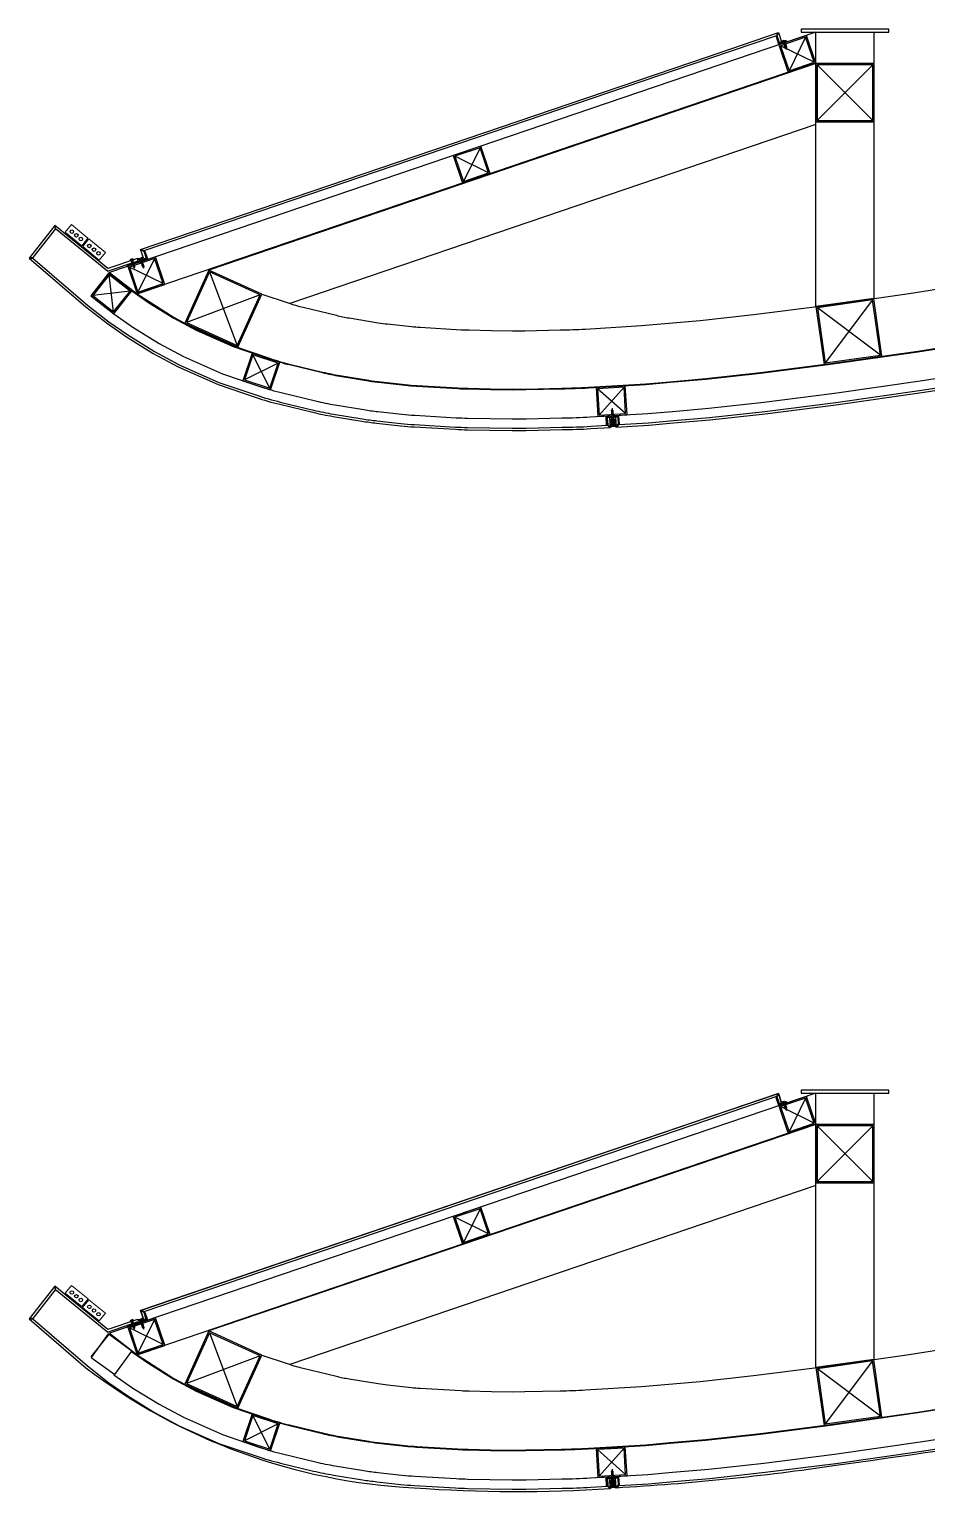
# Model space of a CAD drawing. Header units: millimetres. Extents: x -7838 to 162527, y -32093 to 60038.
# Drawn here: x 156332 to 157869, y 48895 to 51403 of the extents above; entities that cross this region are included whole.
import ezdxf

# ---------------------------------------------------------------- set-up
doc = ezdxf.new("R2010")
doc.units = ezdxf.units.MM
for name, color, linetype in [('002 - STRUCTURAL STEEL', 4, 'Continuous'), ('A11_ALU.SOLID SHEET', 7, 'Continuous'), ('AR-TEXT-DIM', 7, 'Continuous'), ('CELING', 2, 'Continuous')]:
    doc.layers.add(name, color=color, linetype=linetype)
doc.layers.add('A-GENM Lines', color=1, linetype='Continuous', lineweight=9)

# ---------------------------------------------------------------- blocks, each defined once
blk = doc.blocks.new('5200')
at = {"color": 8, "ltscale": 0.1}
for p, q in [((32963.9, -74110.5), (33059.3, -74015.1)), ((32963.9, -74015.1), (33059.3, -74110.5))]:
    blk.add_line(p, q, dxfattribs=at)
at = {"color": 3, "ltscale": 0.1}
for points in [[(32961.6, -74012.8), (33061.6, -74012.8), (33061.6, -74112.8), (32961.6, -74112.8)], [(32963.9, -74015.1), (33059.3, -74015.1), (33059.3, -74110.5), (32963.9, -74110.5)]]:
    blk.add_lwpolyline(points, close=True, dxfattribs=at)
blk = doc.blocks.new('55d5f2d')
at = {"color": 8, "ltscale": 0.1}
for p, q in [((31175.5, -66800.8), (31220.9, -66755.4)), ((31175.5, -66755.4), (31220.9, -66800.8))]:
    blk.add_line(p, q, dxfattribs=at)
at = {"layer": 'AR-TEXT-DIM', "color": 3}
for points in [[(31173.2, -66753.1), (31223.2, -66753.1), (31223.2, -66803.1), (31173.2, -66803.1)], [(31175.5, -66755.4), (31220.9, -66755.4), (31220.9, -66800.8), (31175.5, -66800.8)]]:
    blk.add_lwpolyline(points, close=True, dxfattribs=at)
blk = doc.blocks.new('RERE')
at = {"color": 8}
for p, q in [((30880.1, -75163.1), (30876.7, -75163.1)), ((30879.1, -75147.6), (30879.1, -75148.5)), ((30879.1, -75149.1), (30879.1, -75150.1)), ((30879.1, -75150.6), (30879.1, -75151.6)), ((30879.1, -75152.1), (30879.1, -75153.1)), ((30879.1, -75153.7), (30879.1, -75154.6)), ((30879.1, -75155.2), (30879.1, -75156.1)), ((30879.1, -75156.7), (30879.1, -75157.7)), ((30879.1, -75158.2), (30879.1, -75161)), ((30880.6, -75143.3), (30879.5, -75145.5)), ((30880.6, -75141.5), (30880.6, -75165)), ((30880.6, -75143.3), (30881.4, -75144.9)), ((30881.1, -75163.1), (30884.4, -75163.1)), ((30881.7, -75145.6), (30881.8, -75145.7)), ((30882.1, -75147.1), (30882.1, -75148.1)), ((30882.1, -75148.6), (30882.1, -75149.6)), ((30882.1, -75150.1), (30882.1, -75151.1)), ((30882.1, -75151.7), (30882.1, -75152.6)), ((30882.1, -75153.2), (30882.1, -75154.1)), ((30882.1, -75154.7), (30882.1, -75155.7)), ((30882.1, -75156.2), (30882.1, -75157.2)), ((30882.1, -75157.7), (30882.1, -75158.7)), ((30882.1, -75159.3), (30882.1, -75161)), ((30882.1, -75159.3), (30882.1, -75161))]:
    blk.add_line(p, q, dxfattribs=at)
for points in [[(30880.1, -75164.1, -0.112935), (30876.7, -75163.1, -0.049876), (30876.5, -75161), (30884.6, -75161, -0.049876), (30884.4, -75163.1, -0.112935), (30881.1, -75164.1), (30881.1, -75162.6), (30880.1, -75162.6)], [(30882.1, -75148.6, 0.088633), (30880.9, -75148.1, 0.019108), (30878.6, -75147.4, -0.172253), (30879.1, -75147, 0.045962), (30882.6, -75148.2, -0.175035)], [(30882.1, -75150.1, 0.088633), (30880.9, -75149.6, 0.019108), (30878.6, -75149, -0.172253), (30879.1, -75148.5, 0.045962), (30882.6, -75149.7, -0.175035)], [(30882.1, -75151.7, 0.088633), (30880.9, -75151.1, 0.019108), (30878.6, -75150.5, -0.172253), (30879.1, -75150.1, 0.045962), (30882.6, -75151.2, -0.175035)], [(30882.1, -75153.2, 0.088633), (30880.9, -75152.7, 0.019108), (30878.6, -75152, -0.172253), (30879.1, -75151.6, 0.045962), (30882.6, -75152.7, -0.175035)], [(30882.1, -75154.7, 0.088633), (30880.9, -75154.2, 0.019108), (30878.6, -75153.5, -0.172253), (30879.1, -75153.1, 0.045962), (30882.6, -75154.3, -0.175035)], [(30882.1, -75156.2, 0.088633), (30880.9, -75155.7, 0.019108), (30878.6, -75155.1, -0.172253), (30879.1, -75154.6, 0.045962), (30882.6, -75155.8, -0.175035)], [(30882.1, -75157.7, 0.088633), (30880.9, -75157.2, 0.019108), (30878.6, -75156.6, -0.172253), (30879.1, -75156.1, 0.045962), (30882.6, -75157.3, -0.175035)], [(30882.1, -75159.3, 0.088633), (30880.9, -75158.8, 0.019108), (30878.6, -75158.1, -0.172253), (30879.1, -75157.7, 0.045962), (30882.6, -75158.8, -0.175035)], [(30882.1, -75147.1, 0.088633), (30880.9, -75146.6, 0.02265), (30879, -75145.9, -0.172253), (30879.5, -75145.5, 0.051159), (30882.6, -75146.7, -0.175035)]]:
    blk.add_lwpolyline(points, format="xyb", close=True, dxfattribs=at)
for points in [[(30881.7, -75145.6, 0.118829), (30880.9, -75145.1, 0.008765), (30879.8, -75144.7, -0.172253)], [(30882.2, -75145.1, -0.175035), (30881.7, -75145.6, 0.118829)]]:
    blk.add_lwpolyline(points, format="xyb", dxfattribs=at)
for centre, radius, start, end in [((30874.6, -75180.9), 33.6, 76.2776, 83.3035), ((30874.6, -75182.4), 33.6, 76.2776, 83.3035), ((30874.6, -75183.9), 33.6, 76.2776, 83.3035), ((30874.6, -75185.4), 33.6, 76.2776, 83.3035), ((30874.6, -75187), 33.6, 76.2776, 83.3035), ((30874.6, -75188.5), 33.6, 76.2776, 83.3035), ((30874.6, -75190), 33.6, 76.2776, 83.3035), ((30874.6, -75191.5), 33.6, 76.2776, 83.3035), ((30875.4, -75173.2), 27.5, 74.8121, 82.581), ((30882.1, -75147), 3.04, 160.5824, 180), ((30879.8, -75152.6), 7.89, 71.8171, 89.3728), ((30879.1, -75147), 3.04, 9.6975, 26.5651)]:
    blk.add_arc(centre, radius, start, end, dxfattribs=at)
blk = doc.blocks.new('odofrite')
at = {"ltscale": 0.1}
h = blk.add_hatch(dxfattribs=at)
h.set_pattern_fill('ANSI37', color=8, scale=0.5)
h.set_pattern_definition([(45, (84.5444, -95.0627), (-1.122532015, 1.122532015), []), (135, (84.5444, -95.0627), (-1.122532015, -1.122532015), [])])
edge = h.paths.add_edge_path()
edge.add_arc((30585, -74711.8), 4.5, 0, 360)
at = {"color": 1, "ltscale": 0.1}
blk.add_circle((30585, -74711.8, -166.2), 4.5, dxfattribs=at)
blk = doc.blocks.new('odoforltr')
at = {"color": 1, "ltscale": 0.1}
for p, q in [((28658.9, -65946.3, 2.1), (27448.6, -66357.9, 2.1)), ((28658.9, -66416.7, 2.1), (28658.9, -65946.3, 2.1)), ((28758.9, -66402.5, 2.1), (28758.9, -65946.3, 2.1)), ((28658.9, -65999.1, 2.1), (27496.1, -66394.5, 2.1)), ((28658.9, -66000.2, 2.1), (27618.9, -66353.9, 2.1)), ((28658.9, -65999.1, 2.1), (27645.3, -66343.8, 2.1)), ((28658.9, -66104.7, 2.1), (27757.6, -66411.3, 2.1)), ((27448, -66358.6, 2.1), (27417.1, -66397.9, 2.1))]:
    blk.add_line(p, q, dxfattribs=at)
at = {"color": 2, "ltscale": 0.1}
for p, q in [((28305.6, -66606.7, 2.1), (28301.6, -66607, 2.1)), ((28301.6, -66607, 2.1), (28302.4, -66619.2, 2.1)), ((28305.6, -66606.7, 2.1), (28306.6, -66623.7, 2.1)), ((28319.6, -66605.9, 2.1), (28315.6, -66606.1, 2.1)), ((28315.6, -66606.1, 2.1), (28316.6, -66623.1, 2.1)), ((28319.6, -66605.9, 2.1), (28320.3, -66618.2, 2.1))]:
    blk.add_line(p, q, dxfattribs=at)
at = {"color": 2, "ltscale": 0.1, "elevation": 2.1}
for points in [[(28473.4, -65988.3), (28594.6, -65947.1), (28600.1, -65963.1), (28596.3, -65964.4), (28592.4, -65952.8), (28594.2, -65949), (28594, -65948.3), (28593.3, -65948.5), (28591.5, -65952.4), (28474.7, -65992.1)], [(28474.7, -65992.1), (27507.7, -66320.9), (27503.9, -66319), (27503.3, -66319.2), (27503.5, -66319.9), (27507.3, -66321.8), (27511.3, -66333.4), (27507.5, -66334.7), (27502, -66318.6), (28473.4, -65988.3)], [(27446.1, -66351.4), (27355.4, -66277.4), (27311.3, -66333.4)], [(27356.5, -66283.5), (27356.1, -66279.2), (27355.5, -66278.8), (27355.1, -66279.4), (27355.5, -66283.6)], [(27355.5, -66283.6), (27317.3, -66332.3)], [(27445.3, -66355.9), (27356.5, -66283.5)], [(27317.3, -66332.3), (27313.2, -66332.7), (27312.7, -66333.2), (27313.3, -66333.7), (27317.4, -66333.3)], [(27445.3, -66355.9), (27498, -66337.9), (27496.7, -66334.1), (27446.1, -66351.4)], [(28316.6, -66623.1), (28372.6, -66619.8), (28415.2, -66616), (28477.3, -66610.5), (28572.2, -66600.1), (28693.3, -66584.7), (28844.3, -66563), (29032.8, -66533.3)], [(28321.1, -66618.8), (28372.3, -66615.8), (28414.9, -66612), (28476.9, -66606.5), (28571.7, -66596.1), (28692.8, -66580.7), (28843.7, -66559.1), (29032.2, -66529.3)], [(28301.7, -66620), (28304.9, -66622.8), (28305.6, -66622.7), (28305.5, -66622), (28302.4, -66619.2)], [(28321.1, -66618.8), (28318.3, -66622), (28317.6, -66622), (28317.5, -66621.3), (28320.3, -66618.2)]]:
    blk.add_lwpolyline(points, dxfattribs=at)
at = {"color": 1, "ltscale": 0.1, "elevation": 2.1}
for points in [[(28609, -65961.2), (28595.7, -65965.7), (28591.5, -65953.4), (28590.6, -65953.7), (28595.1, -65967), (28609.3, -65962.1)], [(28783.9, -65941.3), (28633.9, -65941.3), (28633.9, -65946.3), (28783.9, -65946.3)], [(27479.4, -66345.3), (27512.5, -66334), (27508.3, -66321.7), (27509.3, -66321.4), (27513.8, -66334.7), (27479.7, -66346.3)], [(28314.6, -66605.2), (28300.6, -66606), (28301.4, -66619), (28300.4, -66619.1), (28299.5, -66605.1), (28314.5, -66604.2)], [(28306.6, -66605.7), (28320.5, -66604.8), (28321.3, -66617.8), (28322.3, -66617.8), (28321.5, -66603.8), (28306.5, -66604.7)]]:
    blk.add_lwpolyline(points, close=True, dxfattribs=at)
for points in [[(27709.8, -66395.1), (27754.8, -66410.3, 0.022426), (27780.7, -66417.8), (27837.4, -66431.5, 0.018694), (27859.4, -66436), (27908.9, -66444.1, 0.013433), (27924.9, -66446.3), (27966, -66450.7, 0.012445), (27980.9, -66452), (28051.4, -66456.1, 0.011445), (28065.1, -66456.6), (28103.1, -66457.5), (28138.9, -66457.9), (28160.4, -66457.8), (28220.9, -66456.5, 0.009337), (28263.8, -66455), (28359.9, -66449.2), (28400.1, -66445.6), (28460.4, -66440.3), (28552.1, -66430.2), (28670.4, -66415.2), (28818.8, -66393.9), (29005.5, -66364.5)], [(27448.5, -66357.9), (27496.1, -66394.5), (27559.3, -66435.4), (27597.7, -66456), (27660.7, -66484), (27722.7, -66505, 0.022426), (27757.2, -66515), (27813.9, -66528.7, 0.018694), (27843.2, -66534.7), (27892.8, -66542.8, 0.013433), (27914.1, -66545.7), (27955.2, -66550.2, 0.012445), (27975, -66551.8), (28045.5, -66556, 0.011078), (28063.2, -66556.6), (28101.4, -66557.5), (28138.7, -66557.9), (28161.8, -66557.8), (28222.9, -66556.4, 0.009335), (28269.5, -66554.8), (28367.3, -66549), (28408.9, -66545.3), (28470.3, -66539.8), (28563.9, -66529.6), (28683.8, -66514.3), (28833.7, -66492.8), (29021.5, -66463.2)], [(27487.2, -66389.6), (27516.3, -66409.9), (27558.7, -66436.2), (27597.3, -66456.9), (27660.4, -66485), (27722.4, -66506, 0.022426), (27756.9, -66516), (27813.7, -66529.7, 0.018694), (27843.1, -66535.6), (27892.6, -66543.8, 0.013433), (27913.9, -66546.7), (27955.1, -66551.1, 0.012445), (27974.9, -66552.8), (28045.5, -66557, 0.011075), (28063.2, -66557.6), (28101.4, -66558.5), (28138.7, -66558.9), (28161.8, -66558.8), (28222.9, -66557.4, 0.009335), (28269.6, -66555.8), (28367.4, -66549.9), (28409, -66546.3), (28470.4, -66540.8), (28564, -66530.5), (28684, -66515.3), (28833.8, -66493.8), (29021.6, -66464.2)], [(27456.4, -66428.9), (27488.7, -66451.6), (27533.7, -66479.5), (27575.3, -66501.8), (27642.1, -66531.6), (27706.4, -66553.3, 0.022426), (27745.2, -66564.6), (27801.9, -66578.3, 0.018694), (27835, -66585), (27884.5, -66593.1, 0.013433), (27908.5, -66596.4), (27949.6, -66600.9, 0.012445), (27972, -66602.7), (28042.5, -66606.9, 0.01094), (28062.2, -66607.6), (28100.5, -66608.5), (28138.5, -66608.9), (28162.5, -66608.8), (28223.9, -66607.4, 0.009335), (28272.4, -66605.7), (28371.1, -66599.8), (28413.5, -66596.1), (28475.3, -66590.6), (28569.9, -66580.2), (28690.7, -66564.9), (28841.3, -66543.2), (29029.6, -66513.6)]]:
    blk.add_lwpolyline(points, format="xyb", dxfattribs=at)
at = {"color": 2, "ltscale": 0.1, "elevation": 2.1}
for points in [[(27311.3, -66333.4), (27408.4, -66417), (27445.4, -66445.7), (27477.7, -66468.3), (27523.7, -66496.9), (27566.5, -66519.8), (27634.8, -66550.2), (27699.9, -66572.3, 0.022426), (27740.5, -66584), (27797.2, -66597.7, 0.018694), (27831.7, -66604.7), (27881.3, -66612.8, 0.013433), (27906.4, -66616.3), (27947.5, -66620.7, 0.012445), (27970.8, -66622.7), (28041.3, -66626.8, 0.010892), (28061.9, -66627.6), (28100.1, -66628.5), (28138.5, -66628.9), (28162.8, -66628.8), (28224.2, -66627.4, 0.009334), (28273.5, -66625.7), (28306.6, -66623.7)], [(27317.4, -66333.3), (27411, -66413.9), (27447.8, -66442.5), (27479.9, -66465), (27525.7, -66493.4), (27568.2, -66516.2), (27636.3, -66546.5), (27701.2, -66568.5, 0.022426), (27741.4, -66580.1), (27798.2, -66593.9, 0.018694), (27832.4, -66600.8), (27881.9, -66608.9, 0.013433), (27906.8, -66612.3), (27947.9, -66616.8, 0.012445), (27971.1, -66618.7), (28041.6, -66622.9, 0.010902), (28061.9, -66623.6), (28100.2, -66624.5), (28138.5, -66624.9), (28162.7, -66624.8), (28224.2, -66623.4, 0.009334), (28273.3, -66621.7), (28301.7, -66620)]]:
    blk.add_lwpolyline(points, format="xyb", dxfattribs=at)
at = {"color": 8, "ltscale": 0.1}
for centre, start, end in [((27498.5, -66323.7, 2.1), 260.4948, 317.0676), ((27498.8, -66324.7, 2.1), 260.4948, 317.0676), ((27499.1, -66325.6, 2.1), 260.4948, 317.0676), ((28311.9, -66628.7, 2.1), 65.1293, 121.7022), ((28312, -66629.7, 2.1), 65.1293, 121.7022), ((28312.1, -66630.7, 2.1), 65.1293, 121.7022), ((28312.1, -66631.7, 2.1), 65.1293, 121.7022), ((28312.2, -66632.7, 2.1), 65.1293, 121.7022)]:
    blk.add_arc(centre, 10.6, start, end, dxfattribs=at)
at = {"layer": 'A-GENM Lines', "elevation": 2.1}
for points in [[(27372.7, -66288.9), (27401.2, -66312.2), (27411.9, -66299), (27383.4, -66275.8)], [(27402.8, -66313.5), (27431.3, -66336.7), (27442, -66323.6), (27413.5, -66300.3)]]:
    blk.add_lwpolyline(points, close=True, dxfattribs=at)
at = {"layer": 'CELING', "color": 2}
for centre in [(27384.2, -66288.1, 2.1), (27392, -66294.4, 2.1), (27399.7, -66300.7, 2.1), (27414.3, -66312.6, 2.1), (27422.1, -66318.9, 2.1), (27429.8, -66325.2, 2.1)]:
    blk.add_circle(centre, 3, dxfattribs=at)
at = {"color": 8}
for name, p, xscale, rotation in [('55d5f2d', (36664.6, 7283.3, 2.1), -1, 18.78116821868043), ('55d5f2d', (36106.9, 7093.7, 2.1), -1, 18.78116821868043), ('55d5f2d', (35549.3, 6904, 2.1), -1, 18.78116821868043), ('5200', (-26193, -5784.5, 2.1), -1, 65.62472687286584), ('55d5f2d', (93262.8, -33203.6, 2.1), -0.9999999999999997, 321.8046924817311), ('5200', (51019, 11499.9, 2.1), -0.9999999999999997, 8.058200668803686), ('55d5f2d', (78333.3, -12957, 2.1), -1, 341.6613512381251), ('55d5f2d', (55462, 1944.1, 2.1), -1, 3.424966446162587)]:
    blk.add_blockref(name, p, dxfattribs=dict(at, xscale=xscale, rotation=rotation))
for p, xscale, yscale, zscale, rotation in [((68680.3, -111875.5, 2.1), 0.7499999999999999, 0.7499999999999999, 0.7499999999999999, 198.7811682185658), ((23708.8, -127163.3, 2.1), -0.7500000000000001, 0.7500000000000001, 0.7500000000000001, 198.7811682185135), ((23724.6, -127163.2, 2.1), -0.7500000000000001, 0.7500000000000001, 0.7500000000000001, 198.7811682185135), ((48062, -8951.7, 2.1), -0.7499999999999999, 0.7499999999999999, 0.75, 3.424966446176976)]:
    blk.add_blockref('RERE', p, dxfattribs=dict(at, xscale=xscale, yscale=yscale, zscale=zscale, rotation=rotation))
at = {"color": 8, "xscale": -1}
blk.add_blockref('5200', (61720.5, 8012.7, 2.1), dxfattribs=at)
at = {"color": 8, "rotation": 3.42496644617696}
blk.add_blockref('odofrite', (-6682.7, 6138.1, 168.3), dxfattribs=at)
blk = doc.blocks.new('*U245')
blk.add_lwpolyline([(-25, -25), (25, -25), (25, 25), (-25, 25)], close=True)
blk = doc.blocks.new('A$Cf82fa68f')
blk.add_line((-403.3, -556.6), (-393.3, -556))
at = {"layer": 'A11_ALU.SOLID SHEET', "color": 1}
for points in [[(-108.8, 87), (-114.3, 103.1), (-1206.9, -268.4), (-1201.5, -284.5)], [(1225, -512.1), (1292, -512.1), (1292, -372.6), (1309, -372.6)], [(1630, -560.1), (1630, -577.1), (1360, -577.1), (1360, -560.1)]]:
    blk.add_lwpolyline(points, dxfattribs=at)
at = {"layer": 'A11_ALU.SOLID SHEET', "color": 1, "ltscale": 0.1}
blk.add_lwpolyline([(-1212.2, -284), (-1262.9, -301.2), (-1353.6, -227.2), (-1397.6, -283.2), (-1300.5, -366.8, 0.15104), (-738.1, -572.5, 0.034458), (-402.3, -573.5), (-403.3, -556.6)], format="xyb", dxfattribs=at)
at = {"layer": 'A11_ALU.SOLID SHEET', "color": 1}
for points in [[(1305, -362.6), (1305, -341.8, 0.029925), (662.2, -425.8, -0.010615), (-15.6, -534.5, -0.021542), (-392.3, -572.9), (-393.3, -556)], [(1215, -516.1), (1215, -499.1), (1150, -499.1, 0.414214), (1228, -577.1), (1350, -577.1), (1350, -560.1)]]:
    blk.add_lwpolyline(points, format="xyb", dxfattribs=at)
at = {"layer": '002 - STRUCTURAL STEEL'}
for p, rotation in [((-81.8, 66.6), 18.781168), ((-639.5, -123), 18.78116821867836), ((-1197.2, -312.7), 18.78116821867836), ((-1256.8, -343.6, 0), 53.95655975530055), ((-999.9, -477.5, 0), 71.14172868093907), ((200, -457.1, 0), 98.69076900000002), ((-400, -528.3, 0), 3.424965999999999)]:
    blk.add_blockref('*U245', p, dxfattribs=dict(at, rotation=rotation))

msp = doc.modelspace()

# ---------------------------------------------------------------- linework, layer by layer
at = {"color": 1, "ltscale": 0.1}
for p, q in [((157679.62444, 49580.15269, 2.07542), (156469.31039, 49168.57203, 2.07542)), ((157679.62444, 49109.79137, 2.07542), (157679.62444, 49580.15269, 2.07542)), ((157779.62444, 49123.94905, 2.07542), (157779.62444, 49580.15269, 2.07542)), ((157679.62444, 49527.34072, 2.07542), (156516.81314, 49131.9139, 2.07542)), ((157679.62444, 49526.28448, 2.07542), (156639.54785, 49172.59495, 2.07542)), ((157679.62444, 49527.34072, 2.07542), (156665.94303, 49182.62716, 2.07542)), ((157679.62444, 49421.71679, 2.07542), (156778.28276, 49115.2056, 2.07542)), ((156468.65784, 49167.81428, 2.0761), (156437.74064, 49128.51891, 2.0761))]:
    msp.add_line(p, q, dxfattribs=at)
at = {"color": 2, "ltscale": 0.1}
for p, q in [((157326.30613, 48919.72283, 2.12352), (157322.31328, 48919.48387, 2.12352)), ((157322.31328, 48919.48387, 2.12352), (157323.04767, 48907.21293, 2.12352)), ((157340.28113, 48920.55921, 2.12352), (157336.28827, 48920.32025, 2.12352)), ((157340.28113, 48920.55921, 2.12352), (157341.01552, 48908.28828, 2.12352))]:
    msp.add_line(p, q, dxfattribs=at)
for points, elevation in [([(157494.04974, 49538.17075), (157615.32091, 49579.41035), (157620.79414, 49563.31551), (157617.00712, 49562.02769), (157613.04937, 49573.66605), (157614.92377, 49577.47218), (157614.69611, 49578.14164), (157614.02666, 49577.91398), (157612.15225, 49574.10786), (157495.33755, 49534.38373)], 2.07542), ([(157495.33755, 49534.38373), (156528.42327, 49205.57385), (156524.61714, 49207.44825), (156523.94768, 49207.22059), (156524.17534, 49206.55114), (156527.98147, 49204.67673), (156531.93922, 49193.03837), (156528.1522, 49191.75056), (156522.67897, 49207.84539), (157494.04974, 49538.17075)], 2.07542), ([(156376.22739, 49242.83381), (156337.95192, 49194.18616)], 2.07542), ([(156377.22134, 49242.94363), (156376.74894, 49247.21901), (156376.19705, 49247.66107), (156375.75498, 49247.10918), (156376.22739, 49242.83381)], 2.07542), ([(156465.94587, 49170.59661), (156377.22134, 49242.94363)], 2.07542), ([(156337.95192, 49194.18616), (156333.87134, 49193.79071), (156333.4219, 49193.24481), (156333.9678, 49192.79537), (156338.04838, 49193.19082)], 2.07542), ([(156465.94587, 49170.59661), (156518.68465, 49188.53101)], 2.07542), ([(157341.76361, 48907.62468), (157392.94742, 48910.68794), (157435.54849, 48914.46948), (157497.57377, 48919.97523), (157592.42896, 48930.37324), (157713.48882, 48945.75111), (157864.34191, 48967.39314), (158052.88267, 48997.11473)], 2.12352), ([(157322.38407, 48906.46484), (157325.53116, 48903.67317), (157326.23701, 48903.71542), (157326.19476, 48904.42126), (157323.04767, 48907.21293)], 2.12352), ([(157341.76361, 48907.62468), (157338.97194, 48904.47758), (157338.26609, 48904.43534), (157338.22385, 48905.14118), (157341.01552, 48908.28828)], 2.12352)]:
    msp.add_lwpolyline(points, dxfattribs=dict(at, elevation=elevation))
at = {"color": 1, "ltscale": 0.1}
for points, elevation in [([(157804.62444, 49585.15269), (157654.62444, 49585.15269), (157654.62444, 49580.15269), (157804.62444, 49580.15269)], 2.07542), ([(157629.63689, 49565.26635), (157616.38232, 49560.75899), (157612.19691, 49573.0668), (157611.25016, 49572.74485), (157615.75752, 49559.49028), (157629.95885, 49564.31959)], 2.07542), ([(156500.0715, 49181.14516), (156533.20793, 49192.41357), (156529.02252, 49204.72139), (156529.96928, 49205.04334), (156534.47664, 49191.78877), (156500.39345, 49180.19841)], 2.07542), ([(157335.23031, 48921.25872), (157321.25532, 48920.42234), (157322.03196, 48907.44556), (157321.03374, 48907.38582), (157320.19737, 48921.36081), (157335.17057, 48922.25693)], 2.12352), ([(157327.2446, 48920.78079), (157341.2196, 48921.61717), (157341.99624, 48908.64039), (157342.99445, 48908.70013), (157342.15807, 48922.67512), (157327.18486, 48921.779)], 2.12352)]:
    msp.add_lwpolyline(points, close=True, dxfattribs=dict(at, elevation=elevation))
at = {"color": 2, "ltscale": 0.1, "elevation": 2.12352}
msp.add_lwpolyline([(156338.04838, 49193.19082), (156431.63981, 49112.59277), (156468.50226, 49083.95393), (156500.58777, 49061.47346), (156546.39615, 49033.05775), (156588.91605, 49010.2368), (156656.98039, 48979.97058), (156721.90826, 48957.96626, 0.0224256953), (156762.1256, 48946.31829), (156818.86115, 48932.61034, 0.0186937256), (156853.07519, 48925.68603), (156902.61616, 48917.57408, 0.0134326224), (156927.47403, 48914.18664), (156968.58287, 48909.70564, 0.0124447807), (156991.74478, 48907.76277), (157062.26217, 48903.6117, 0.0109017448), (157082.61028, 48902.85857), (157120.88013, 48901.9414), (157159.15554, 48901.51448), (157183.40676, 48901.64895), (157244.84308, 48903.03792, 0.0093343727), (157293.97443, 48904.76458), (157322.38407, 48906.46484)], format="xyb", dxfattribs=at)
at = {"color": 1, "ltscale": 0.1, "elevation": 2.12352}
for points in [[(156469.22732, 49168.53808), (156516.81314, 49131.9139), (156579.93032, 49091.09968), (156618.41031, 49070.447), (156681.39562, 49042.43927), (156743.4134, 49021.4212, 0.0224256953), (156777.86079, 49011.44435), (156834.59635, 48997.7364, 0.0186937256), (156863.90173, 48991.80551), (156913.44271, 48983.69357, 0.0134326224), (156934.73424, 48980.79212), (156975.84309, 48976.31112, 0.0124447807), (156995.68198, 48974.64699), (157066.19937, 48970.49592, 0.0110782519), (157083.9105, 48969.84665), (157122.05644, 48968.93245), (157159.34344, 48968.51655), (157182.46376, 48968.64475), (157243.53715, 48970.02552, 0.0093354572), (157290.17433, 48971.65703), (157387.98303, 48977.51071), (157429.62444, 48981.20706), (157490.96064, 48986.65165), (157584.5565, 48996.91161), (157704.50941, 49012.14887), (157854.36756, 49033.64816), (158042.16331, 49063.25231)], [(156730.50183, 49131.38372), (156775.51062, 49116.13006, 0.0224256953), (156801.34616, 49108.64743), (156858.08172, 49094.93947, 0.0186937256), (156880.06076, 49090.49131), (156929.60173, 49082.37936, 0.0134326224), (156945.57038, 49080.20327), (156986.67923, 49075.72227, 0.0124447807), (157001.5584, 49074.47418), (157072.07579, 49070.32311, 0.0114447241), (157085.7988, 49069.83011), (157123.81212, 49068.91909), (157159.62388, 49068.51964), (157181.05628, 49068.63848), (157241.59868, 49070.00725, 0.009337249), (157284.51292, 49071.49714), (157380.5735, 49077.24619), (157420.78258, 49080.8154), (157481.0903, 49086.1687), (157572.80656, 49096.22262), (157691.10731, 49111.25), (157839.48047, 49132.53626), (158026.16427, 49161.96511)], [(156507.90525, 49136.83611), (156536.98446, 49116.56294), (156579.42981, 49090.23338), (156617.9701, 49069.54834), (156681.03121, 49041.5069), (156743.09243, 49020.47411, 0.0224256953), (156777.62594, 49010.47232), (156834.36149, 48996.76437, 0.0186937256), (156863.74014, 48990.81865), (156913.28112, 48982.70671, 0.0134326224), (156934.62588, 48979.798), (156975.73473, 48975.31701, 0.0124447807), (156995.62322, 48973.64872), (157066.1406, 48969.49765, 0.0110752963), (157083.89127, 48968.84682), (157122.03888, 48967.93258), (157159.34063, 48967.51652), (157182.47783, 48967.64481), (157243.5566, 48969.0257, 0.0093354404), (157290.23101, 48970.65863), (157388.05713, 48976.51336), (157429.71286, 48980.21098), (157491.05934, 48985.65648), (157584.674, 48995.9185), (157704.64343, 49011.15786), (157854.51643, 49032.65928), (158042.3233, 49062.26518)], [(156477.03268, 49097.59746), (156509.40226, 49074.83404), (156554.40431, 49046.91851), (156595.95945, 49024.61535), (156662.81089, 48994.88848), (156727.04382, 48973.11968, 0.0224256953), (156765.88325, 48961.87079), (156822.61881, 48948.16283, 0.0186937256), (156855.66063, 48941.47576), (156905.2016, 48933.36381, 0.0134326224), (156929.20781, 48930.09243), (156970.31666, 48925.61143, 0.0124447807), (156992.68501, 48923.73512), (157063.2024, 48919.58405, 0.0109402952), (157082.92288, 48918.85567), (157121.16104, 48917.93927), (157159.20041, 48917.51497), (157183.18157, 48917.64795), (157244.53072, 48919.03495, 0.0093346241), (157293.06646, 48920.73887), (157391.76189, 48926.64561), (157434.13379, 48930.40681), (157495.99451, 48935.89796), (157590.54897, 48946.263), (157711.34449, 48961.60729), (157861.95997, 48983.21524), (158050.32282, 49012.90878)]]:
    msp.add_lwpolyline(points, format="xyb", dxfattribs=at)
at = {"color": 8, "ltscale": 0.1}
for centre, start, end in [((156519.13923, 49202.72437, 2.07542), 260.49475207, 317.06758437), ((156519.46119, 49201.77762, 2.07542), 260.49475207, 317.06758437), ((156519.78314, 49200.83086, 2.07542), 260.49475207, 317.06758437), ((157332.62737, 48897.77078, 2.12352), 65.12934626, 121.70217856), ((157332.68712, 48896.77257, 2.12352), 65.12934626, 121.70217856), ((157332.74686, 48895.77436, 2.12352), 65.12934626, 121.70217856), ((157332.8066, 48894.77614, 2.12352), 65.12934626, 121.70217856), ((157332.86634, 48893.77793, 2.12352), 65.12934626, 121.70217856)]:
    msp.add_arc(centre, 10.55121, start, end, dxfattribs=at)
at = {"layer": 'A-GENM Lines', "elevation": 2.07542}
for points in [[(156393.3499, 49237.53407), (156421.88784, 49214.26389), (156432.61997, 49227.42549), (156404.08202, 49250.69567)], [(156423.43786, 49212.99999), (156451.97581, 49189.72981), (156462.70793, 49202.89141), (156434.16998, 49226.16159)]]:
    msp.add_lwpolyline(points, close=True, dxfattribs=at)
at = {"layer": 'CELING', "color": 2}
for centre in [(156404.91335, 49238.40501, 2.07542), (156412.66343, 49232.0855, 2.07542), (156420.41352, 49225.76599, 2.07542), (156435.00131, 49213.87093, 2.07542), (156442.7514, 49207.55142, 2.07542), (156450.50148, 49201.23192, 2.07542)]:
    msp.add_circle(centre, 3, dxfattribs=at)

# ---------------------------------------------------------------- block references
at = {"color": 8}
msp.add_blockref('odoforltr', (129020.68023, 117344.49135), dxfattribs=at)
msp.add_blockref('A$Cf82fa68f', (157729.62444, 49476.28448, 2.07542))
at = {"color": 8, "xscale": -1}
for name, p, rotation in [('55d5f2d', (165685.30736, 122809.78185, 2.07542), 18.78116821868044), ('55d5f2d', (165127.62532, 122620.13591, 2.07542), 18.78116821868044), ('55d5f2d', (164569.94329, 122430.48998, 2.07542), 18.78116821868044), ('5200', (102827.68792, 109741.98025, 2.12352), 65.62472687286584), ('5200', (180039.71301, 127026.39787, 2.07542), 8.058200668803686), ('55d5f2d', (207353.95262, 102569.47167, 2.12352), 341.6613512381251), ('55d5f2d', (184482.64113, 117470.57937, 2.12352), 3.424966446162587)]:
    msp.add_blockref(name, p, dxfattribs=dict(at, rotation=rotation))
at = {"color": 8}
for p, xscale, yscale, zscale, rotation in [((197700.996, 3650.93586, 2.07542), 0.7499999999999999, 0.7499999999999999, 0.7499999999999999, 198.7811682185658), ((152729.49551, -11636.83828, 2.07542), -0.7500000000000001, 0.7500000000000001, 0.7500000000000001, 198.7811682185135), ((152745.30661, -11636.74274, 2.07542), -0.7500000000000001, 0.7500000000000001, 0.7500000000000001, 198.7811682185135), ((177082.64162, 106574.75492, 2.12352), -0.7499999999999999, 0.7499999999999999, 0.75, 3.424966446176976)]:
    msp.add_blockref('RERE', p, dxfattribs=dict(at, xscale=xscale, yscale=yscale, zscale=zscale, rotation=rotation))
at = {"color": 8, "xscale": -1}
msp.add_blockref('5200', (190741.20072, 123539.12928, 2.07542), dxfattribs=at)
at = {"color": 8, "rotation": 3.424966446176959}
msp.add_blockref('odofrite', (122337.98035, 121664.53549, 168.32819), dxfattribs=at)

doc.saveas('drawing.dxf')
